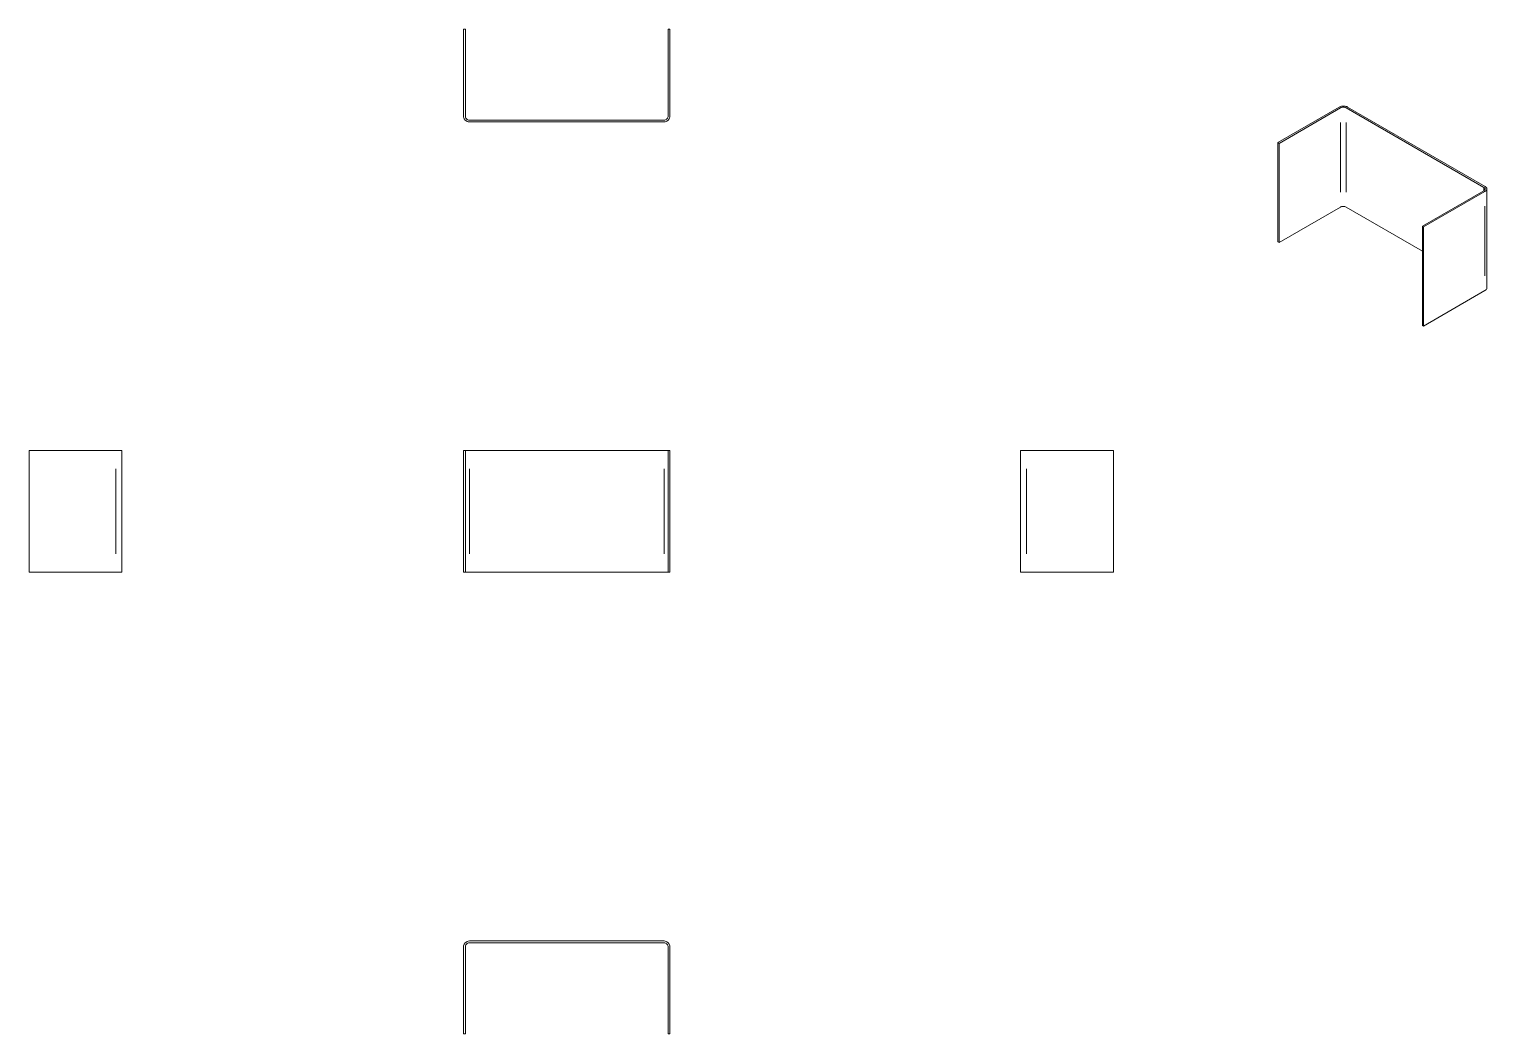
# Model space of a CAD drawing. Header units: millimetres. Extents: x 2804 to 4005, y 3075 to 3901.
import ezdxf

# ---------------------------------------------------------------- set-up
doc = ezdxf.new("R2010")
doc.units = ezdxf.units.MM

msp = doc.modelspace()

# ---------------------------------------------------------------- linework, layer by layer
at = {"color": 7, "linetype": 'Continuous', "lineweight": 15}
for p, q in [((3162.1, 3901.5), (3162.1, 3830.1)), ((3162.1, 3901.5), (3163.6, 3901.5)), ((3163.6, 3830.1), (3163.6, 3901.5)), ((3330.6, 3901.5), (3330.6, 3830.1)), ((3330.6, 3901.5), (3332, 3901.5)), ((3332, 3830.1), (3332, 3901.5)), ((3883, 3837.3), (3832.5, 3808.1)), ((3833.5, 3807.5), (3884, 3836.7)), ((3888.8, 3836.7), (4002.2, 3771.3)), ((3889.9, 3837.4), (4003.3, 3771.9)), ((3327.3, 3826.6), (3166.9, 3826.6)), ((3327.3, 3825.1), (3166.9, 3825.1)), ((3833.5, 3807.5), (3832.5, 3808.1)), ((3832.5, 3726.5), (3832.5, 3808.1)), ((3833.5, 3807.5), (3833.5, 3725.9)), ((4004.6, 3688.3), (4004.6, 3770)), ((4002.1, 3768.5), (3951.6, 3739.4)), ((3952.6, 3738.8), (4003.1, 3767.9)), ((3884, 3755), (3833.5, 3725.9)), ((3951.6, 3718.8), (3888.8, 3755.1)), ((3952.6, 3738.8), (3951.6, 3739.4)), ((3951.6, 3657.7), (3951.6, 3739.4)), ((3952.6, 3738.8), (3952.6, 3657.1)), ((3832.5, 3726.5), (3833.5, 3725.9)), ((4003.1, 3686.3), (3952.6, 3657.1)), ((3951.6, 3657.7), (3952.6, 3657.1)), ((2804.5, 3554.7), (2804.5, 3454.7)), ((2804.5, 3554.7), (2875.8, 3554.7)), ((2880.8, 3554.7), (2880.8, 3454.7)), ((3162.1, 3454.7), (3162.1, 3554.7)), ((3163.6, 3554.7), (3162.1, 3554.7)), ((3163.6, 3554.7), (3163.6, 3454.7)), ((3166.9, 3554.7), (3327.3, 3554.7)), ((3332, 3554.7), (3330.6, 3554.7)), ((3330.6, 3454.7), (3330.6, 3554.7)), ((3332, 3554.7), (3332, 3454.7)), ((3620.7, 3454.7), (3620.7, 3554.7)), ((3625.7, 3554.7), (3697.1, 3554.7)), ((3697.1, 3454.7), (3697.1, 3554.7)), ((2875.8, 3454.7), (2804.5, 3454.7)), ((3162.1, 3454.7), (3163.6, 3454.7)), ((3327.3, 3454.7), (3166.9, 3454.7)), ((3330.6, 3454.7), (3332, 3454.7)), ((3697.1, 3454.7), (3625.7, 3454.7)), ((3162.1, 3146.1), (3162.1, 3074.7)), ((3163.6, 3074.7), (3163.6, 3146.1)), ((3166.9, 3151.1), (3327.3, 3151.1)), ((3166.9, 3149.6), (3327.3, 3149.6)), ((3330.6, 3146.1), (3330.6, 3074.7)), ((3332, 3074.7), (3332, 3146.1)), ((3163.6, 3074.7), (3162.1, 3074.7)), ((3332, 3074.7), (3330.6, 3074.7))]:
    msp.add_line(p, q, dxfattribs=at)
at = {"color": 8, "linetype": 'Continuous', "lineweight": 15}
for p, q in [((3884, 3767.2), (3884, 3824.6)), ((3888.8, 3767.2), (3888.8, 3824.6)), ((4002.2, 3769), (4002.2, 3770.9)), ((4003.1, 3755.8), (4003.1, 3698.4)), ((2875.8, 3539.7), (2875.8, 3469.7)), ((3166.9, 3469.7), (3166.9, 3539.7)), ((3327.3, 3469.7), (3327.3, 3539.7)), ((3625.7, 3469.7), (3625.7, 3539.7))]:
    msp.add_line(p, q, dxfattribs=at)
at = {"color": 7, "linetype": 'Continuous', "lineweight": 15}
for points, knots in [([(3166.9, 3825.1), (3166.3, 3825.1), (3165.7, 3825.2), (3164.9, 3825.6), (3164.6, 3825.7), (3164, 3826.1), (3163.8, 3826.3), (3163.3, 3826.8), (3163.1, 3827.1), (3162.7, 3827.6), (3162.6, 3827.9), (3162.2, 3828.9), (3162.1, 3829.5), (3162.1, 3830.1)], [0, 0, 0, 0, 0.25, 0.25, 0.375, 0.375, 0.5, 0.5, 0.625, 0.625, 0.75, 0.75, 1, 1, 1, 1]), ([(3166.9, 3826.6), (3166.5, 3826.6), (3166.1, 3826.7), (3165.3, 3827), (3164.9, 3827.3), (3164.2, 3828), (3164, 3828.4), (3163.6, 3829.2), (3163.6, 3829.7), (3163.6, 3830.1)], [0, 0, 0, 0, 0.25, 0.25, 0.5, 0.5, 0.75, 0.75, 1, 1, 1, 1]), ([(3330.6, 3830.1), (3330.6, 3829.7), (3330.5, 3829.2), (3330.2, 3828.4), (3329.9, 3828), (3329.3, 3827.3), (3328.9, 3827), (3328.1, 3826.7), (3327.6, 3826.6), (3327.3, 3826.6)], [0, 0, 0, 0, 0.25, 0.25, 0.5, 0.5, 0.75, 0.75, 1, 1, 1, 1]), ([(3327.3, 3825.1), (3327.8, 3825.1), (3328.4, 3825.2), (3329.3, 3825.6), (3329.6, 3825.7), (3330.1, 3826.1), (3330.4, 3826.3), (3330.9, 3826.8), (3331.1, 3827.1), (3331.4, 3827.6), (3331.6, 3827.9), (3331.9, 3828.9), (3332, 3829.5), (3332, 3830.1)], [0, 0, 0, 0, 0.25, 0.25, 0.375, 0.375, 0.5, 0.5, 0.625, 0.625, 0.75, 0.75, 1, 1, 1, 1]), ([(3883, 3837.3), (3883.4, 3837.5), (3883.9, 3837.7), (3884.8, 3838), (3885.1, 3838), (3885.8, 3838.1), (3886.1, 3838.1), (3886.8, 3838.1), (3887.1, 3838.1), (3887.8, 3838.1), (3888.1, 3838), (3889, 3837.8), (3889.5, 3837.6), (3889.9, 3837.4)], [0, 0, 0, 0, 0.25, 0.25, 0.375, 0.375, 0.5, 0.5, 0.625, 0.625, 0.75, 0.75, 1, 1, 1, 1]), ([(3884, 3836.7), (3884.3, 3836.8), (3884.6, 3837), (3885.5, 3837.2), (3885.9, 3837.3), (3886.9, 3837.3), (3887.4, 3837.2), (3888.2, 3837), (3888.5, 3836.9), (3888.8, 3836.7)], [0, 0, 0, 0, 0.25, 0.25, 0.5, 0.5, 0.75, 0.75, 1, 1, 1, 1]), ([(4002.2, 3771.3), (4002.5, 3771.1), (4002.7, 3770.9), (4003.1, 3770.5), (4003.2, 3770.2), (4003.1, 3769.6), (4003, 3769.4), (4002.6, 3768.9), (4002.4, 3768.7), (4002.1, 3768.5)], [0, 0, 0, 0, 0.25, 0.25, 0.5, 0.5, 0.75, 0.75, 1, 1, 1, 1]), ([(4003.3, 3771.9), (4003.7, 3771.7), (4004, 3771.4), (4004.4, 3770.9), (4004.5, 3770.7), (4004.6, 3770.3), (4004.6, 3770.1), (4004.6, 3769.7), (4004.6, 3769.5), (4004.4, 3769.2), (4004.3, 3769), (4003.9, 3768.5), (4003.5, 3768.2), (4003.1, 3767.9)], [0, 0, 0, 0, 0.25, 0.25, 0.375, 0.375, 0.5, 0.5, 0.625, 0.625, 0.75, 0.75, 1, 1, 1, 1]), ([(3888.8, 3755.1), (3888.5, 3755.3), (3888.2, 3755.4), (3887.4, 3755.6), (3886.9, 3755.6), (3885.9, 3755.6), (3885.5, 3755.6), (3884.6, 3755.3), (3884.3, 3755.2), (3884, 3755)], [0, 0, 0, 0, 0.25, 0.25, 0.5, 0.5, 0.75, 0.75, 1, 1, 1, 1]), ([(4004.6, 3688.3), (4004.6, 3688.1), (4004.6, 3687.6), (4004, 3686.9), (4003.4, 3686.5), (4003.1, 3686.3)], [0, 0, 0, 0, 0.256543, 0.668742, 1, 1, 1, 1]), ([(2880.8, 3554.7), (2880.8, 3554.7), (2880.7, 3554.7), (2880.4, 3554.7), (2880.2, 3554.7), (2879.8, 3554.7), (2879.6, 3554.7), (2879.1, 3554.7), (2878.9, 3554.7), (2878.3, 3554.7), (2878, 3554.7), (2877.1, 3554.7), (2876.4, 3554.7), (2875.8, 3554.7)], [0, 0, 0, 0, 0.25, 0.25, 0.375, 0.375, 0.5, 0.5, 0.625, 0.625, 0.75, 0.75, 1, 1, 1, 1]), ([(3163.6, 3554.7), (3163.6, 3554.7), (3163.6, 3554.7), (3164, 3554.7), (3164.2, 3554.7), (3164.9, 3554.7), (3165.3, 3554.7), (3166.1, 3554.7), (3166.5, 3554.7), (3166.9, 3554.7)], [0, 0, 0, 0, 0.25, 0.25, 0.5, 0.5, 0.75, 0.75, 1, 1, 1, 1]), ([(3327.3, 3554.7), (3327.6, 3554.7), (3328.1, 3554.7), (3328.9, 3554.7), (3329.3, 3554.7), (3329.9, 3554.7), (3330.2, 3554.7), (3330.5, 3554.7), (3330.6, 3554.7), (3330.6, 3554.7)], [0, 0, 0, 0, 0.25, 0.25, 0.5, 0.5, 0.75, 0.75, 1, 1, 1, 1]), ([(3625.7, 3554.7), (3625.1, 3554.7), (3624.5, 3554.7), (3623.5, 3554.7), (3623.2, 3554.7), (3622.7, 3554.7), (3622.4, 3554.7), (3621.9, 3554.7), (3621.7, 3554.7), (3621.3, 3554.7), (3621.2, 3554.7), (3620.8, 3554.7), (3620.7, 3554.7), (3620.7, 3554.7)], [0, 0, 0, 0, 0.25, 0.25, 0.375, 0.375, 0.5, 0.5, 0.625, 0.625, 0.75, 0.75, 1, 1, 1, 1]), ([(2880.8, 3454.7), (2880.8, 3454.7), (2880.7, 3454.7), (2880.4, 3454.7), (2880.2, 3454.7), (2879.8, 3454.7), (2879.6, 3454.7), (2879.1, 3454.7), (2878.9, 3454.7), (2878.3, 3454.7), (2878, 3454.7), (2877.1, 3454.7), (2876.4, 3454.7), (2875.8, 3454.7)], [0, 0, 0, 0, 0.25, 0.25, 0.375, 0.375, 0.5, 0.5, 0.625, 0.625, 0.75, 0.75, 1, 1, 1, 1]), ([(3166.9, 3454.7), (3166.5, 3454.7), (3166.1, 3454.7), (3165.3, 3454.7), (3164.9, 3454.7), (3164.2, 3454.7), (3164, 3454.7), (3163.6, 3454.7), (3163.6, 3454.7), (3163.6, 3454.7)], [0, 0, 0, 0, 0.25, 0.25, 0.5, 0.5, 0.75, 0.75, 1, 1, 1, 1]), ([(3330.6, 3454.7), (3330.6, 3454.7), (3330.5, 3454.7), (3330.2, 3454.7), (3329.9, 3454.7), (3329.3, 3454.7), (3328.9, 3454.7), (3328.1, 3454.7), (3327.6, 3454.7), (3327.3, 3454.7)], [0, 0, 0, 0, 0.25, 0.25, 0.5, 0.5, 0.75, 0.75, 1, 1, 1, 1]), ([(3620.7, 3454.7), (3620.7, 3454.7), (3620.8, 3454.7), (3621.2, 3454.7), (3621.3, 3454.7), (3621.7, 3454.7), (3621.9, 3454.7), (3622.4, 3454.7), (3622.7, 3454.7), (3623.2, 3454.7), (3623.5, 3454.7), (3624.5, 3454.7), (3625.1, 3454.7), (3625.7, 3454.7)], [0, 0, 0, 0, 0.25, 0.25, 0.375, 0.375, 0.5, 0.5, 0.625, 0.625, 0.75, 0.75, 1, 1, 1, 1]), ([(3162.1, 3146.1), (3162.1, 3146.7), (3162.2, 3147.3), (3162.6, 3148.2), (3162.7, 3148.5), (3163.1, 3149.1), (3163.3, 3149.4), (3163.8, 3149.9), (3164, 3150.1), (3164.6, 3150.4), (3164.9, 3150.6), (3165.7, 3151), (3166.3, 3151.1), (3166.9, 3151.1)], [0, 0, 0, 0, 0.25, 0.25, 0.375, 0.375, 0.5, 0.5, 0.625, 0.625, 0.75, 0.75, 1, 1, 1, 1]), ([(3163.6, 3146.1), (3163.6, 3146.5), (3163.6, 3146.9), (3164, 3147.8), (3164.2, 3148.2), (3164.9, 3148.9), (3165.3, 3149.2), (3166.1, 3149.5), (3166.5, 3149.6), (3166.9, 3149.6)], [0, 0, 0, 0, 0.25, 0.25, 0.5, 0.5, 0.75, 0.75, 1, 1, 1, 1]), ([(3327.3, 3151.1), (3327.8, 3151.1), (3328.4, 3151), (3329.3, 3150.6), (3329.6, 3150.4), (3330.1, 3150.1), (3330.4, 3149.9), (3330.9, 3149.4), (3331.1, 3149.1), (3331.4, 3148.5), (3331.6, 3148.2), (3331.9, 3147.3), (3332, 3146.7), (3332, 3146.1)], [0, 0, 0, 0, 0.25, 0.25, 0.375, 0.375, 0.5, 0.5, 0.625, 0.625, 0.75, 0.75, 1, 1, 1, 1]), ([(3327.3, 3149.6), (3327.6, 3149.6), (3328.1, 3149.5), (3328.9, 3149.2), (3329.3, 3148.9), (3329.9, 3148.2), (3330.2, 3147.8), (3330.5, 3146.9), (3330.6, 3146.5), (3330.6, 3146.1)], [0, 0, 0, 0, 0.25, 0.25, 0.5, 0.5, 0.75, 0.75, 1, 1, 1, 1])]:
    msp.add_open_spline(points, degree=3, knots=knots, dxfattribs=at)

doc.saveas('drawing.dxf')
